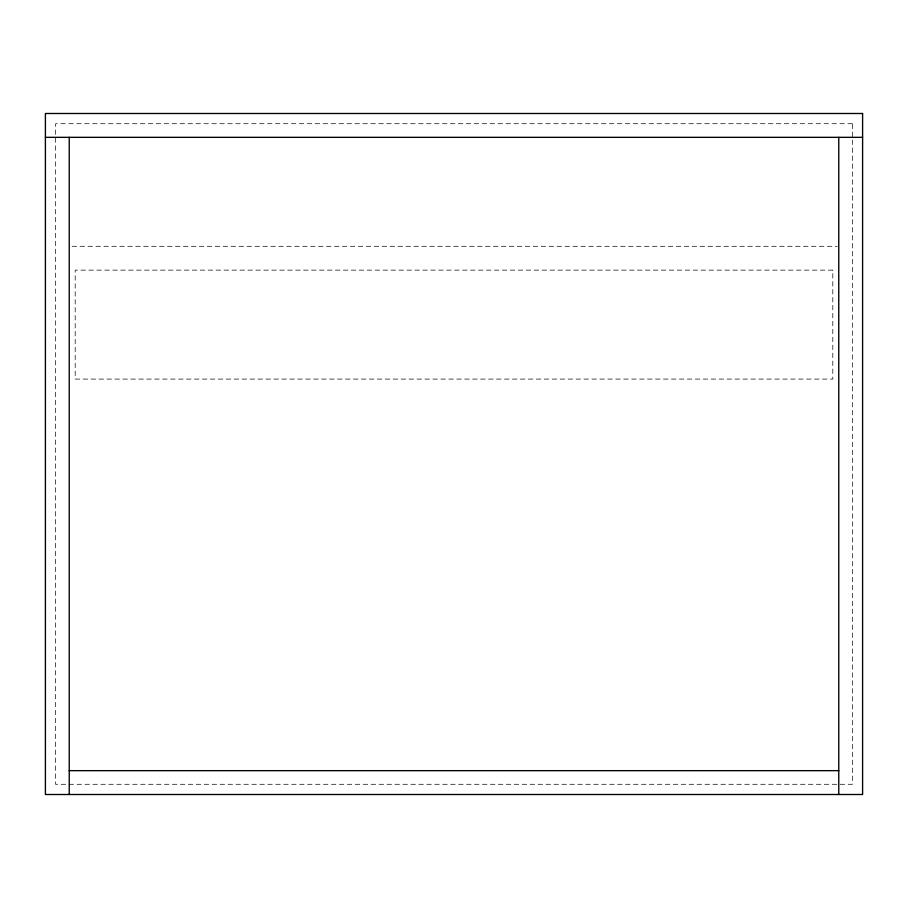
<?xml version="1.0" encoding="UTF-8"?>
<svg xmlns="http://www.w3.org/2000/svg" width="908" height="908" viewBox="0 0 908 908"><rect width="100%" height="100%" fill="white"/><g stroke="black" fill="none" stroke-linecap="round" stroke-linejoin="round"><path stroke-width="0.68" stroke-dasharray="4.54 3.41" d="M72.073 246.295L837.346 246.295M852.385 123.715L55.615 123.715L55.615 784.285L852.385 784.285L852.385 123.715M832.806 270.13L75.194 270.13L75.194 379.09L832.806 379.09L832.806 270.13"/><path stroke-width="1.36" d="M45.4 137.335L862.6 137.335M69.235 770.665L838.765 770.665M838.765 137.335L838.765 794.5M69.235 137.335L69.235 794.5M862.6 113.5L45.4 113.5L45.4 794.5L862.6 794.5L862.6 113.5"/></g></svg>
